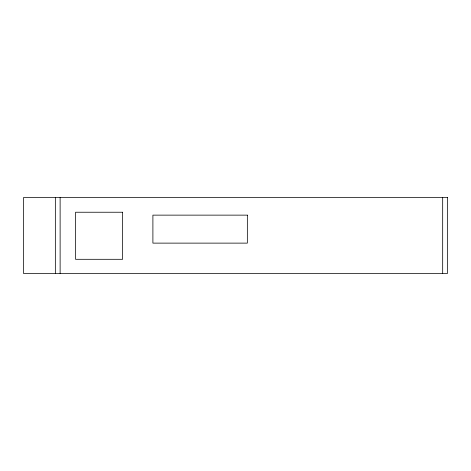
<?xml version="1.0" encoding="UTF-8"?>
<svg xmlns="http://www.w3.org/2000/svg" width="471" height="471" viewBox="0 0 471 471"><rect width="100%" height="100%" fill="white"/><g stroke="black" fill="none" stroke-linecap="round" stroke-linejoin="round"><path stroke-width="0.71" d="M442.681 197.496L442.681 273.504M60.123 197.496L60.123 273.504M55.348 197.496L55.348 273.504M447.45 197.496L23.55 197.496L23.55 273.504L447.45 273.504L447.45 197.496M122.613 212.238L75.548 212.238L75.548 259.303L122.613 259.303L122.613 212.238M247.346 215.135L152.898 215.135L152.898 243.124L247.346 243.124L247.346 215.135"/></g></svg>
